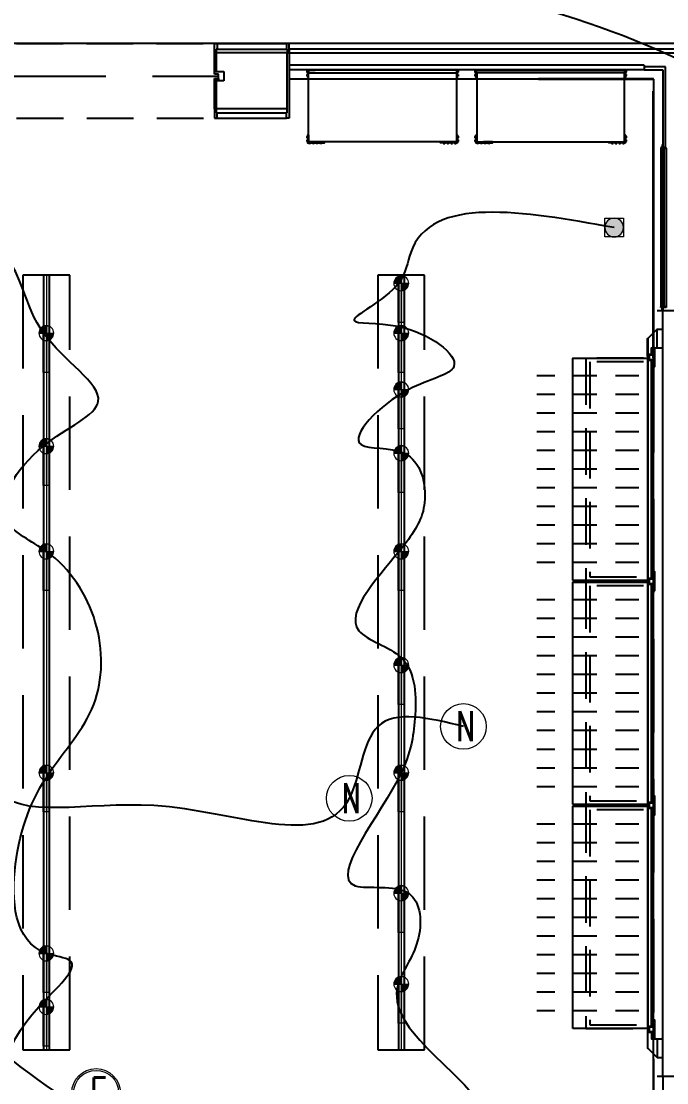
# Model space of a CAD drawing. Header units: millimetres. Extents: x 5896 to 6381, y 4295 to 4378.
# Drawn here: x 6324.23 to 6327.68, y 4367.32 to 4373 of the extents above; entities that cross this region are included whole.
import ezdxf

# ---------------------------------------------------------------- set-up
doc = ezdxf.new("R2010")
doc.units = ezdxf.units.MM
for name, pattern in [('DASHED', [0.75, 0.5, -0.25]), ('NASCOSTA', [0.375, 0.25, -0.125]), ('NASCOSTA2', [0.1875, 0.125, -0.0625]), ('PHANTOM2', [1.25, 0.625, -0.125, 0.125, -0.125, 0.125, -0.125]), ('PUNTO2', [0.125, 0, -0.125]), ('TRATTEGGIATA', [0.75, 0.5, -0.25])]:
    doc.linetypes.add(name, pattern=pattern)
for name, color, linetype in [('A-GLAZING', 2, 'Continuous'), ('ax-arredo piani', 2, 'Continuous'), ('ax-arredo piani rossi', 1, 'Continuous'), ('ax-arredo proiezioni', 1, 'NASCOSTA'), ('ax-arredo sez', 6, 'Continuous'), ('AX-proiez vestiti', 1, 'NASCOSTA2'), ('Pareti02', 3, 'Continuous'), ('proiezioni', 2, 'NASCOSTA'), ('sezioni 02', 3, 'Continuous'), ('Urban', 6, 'Continuous'), ('VITI', 1, 'Continuous')]:
    doc.layers.add(name, color=color, linetype=linetype)
for name, color, linetype, true_color in [('LD_beam', 7, 'DASHED', 0x7ec8c8), ('LD_track', 7, 'Continuous', 0x7ec8c8), ('PROIEZ-FASCIONE', 7, 'TRATTEGGIATA', 0xb4b08e)]:
    doc.layers.add(name, color=color, linetype=linetype, true_color=true_color)
doc.layers.add('LD_def-points', color=11, linetype='Continuous', lineweight=5, plot=False)
doc.layers.add('LD_light', color=7, linetype='Continuous', lineweight=5, true_color=0xf00000)
doc.layers.add('LD_N', color=7, linetype='Continuous', lineweight=9, true_color=0x41c62a)
doc.layers.add('R-BORDER', color=7, linetype='PHANTOM2', true_color=0xdb0000, plot=False)
doc.styles.add('SIMPLEX', font='SIMPLEX.SHX', dxfattribs={"width": 0.65})

# ---------------------------------------------------------------- blocks, each defined once
blk = doc.blocks.new('f')
at = {"layer": 'LD_light', "lineweight": 5, "ltscale": 0.5}
h = blk.add_hatch(color=256, dxfattribs=at)
h.dxf.hatch_style = 1
h.paths.add_polyline_path([(-4698.39, 3404.16, 0.414214), (-4702.39, 3400.16), (-4698.39, 3400.16)])
at = {"layer": 'LD_light', "lineweight": 5}
h = blk.add_hatch(color=256, dxfattribs=at)
h.dxf.hatch_style = 1
h.paths.add_polyline_path([(-4677.39, 3398.53), (-4677.39, 3401.79), (-4702.39, 3401.79), (-4702.39, 3398.53)])
at = {"layer": 'LD_light', "lineweight": 5, "ltscale": 0.5}
h = blk.add_hatch(color=256, dxfattribs=at)
h.dxf.hatch_style = 1
h.paths.add_polyline_path([(-4694.39, 3400.16), (-4698.39, 3400.16), (-4698.39, 3396.16, 0.414214)])
at = {"layer": 'LD_light', "lineweight": 5}
for p, q in [((-4702.39, 3400.16), (-4694.39, 3400.16)), ((-4698.39, 3404.16), (-4698.39, 3396.16))]:
    blk.add_line(p, q, dxfattribs=at)
blk.add_lwpolyline([(-4677.39, 3401.79), (-4702.39, 3401.79), (-4702.39, 3398.53), (-4677.39, 3398.53)], close=True, dxfattribs=at)
blk.add_circle((-4698.39, 3400.16), 4, dxfattribs=at)
blk.add_circle((-4698.39, 3400.16), 4, dxfattribs=at)
blk = doc.blocks.new('notturna')
at = {"layer": 'LD_N'}
blk.add_circle((21.1399, -17.0434), 0.084, dxfattribs=at)
at = {"layer": 'LD_N', "style": 'SIMPLEX', "width": 0.65}
blk.add_text('N', height=0.1101, dxfattribs=at).set_placement((21.1144, -17.0975))
blk = doc.blocks.new('E2-6')
at = {"layer": 'LD_light'}
h = blk.add_hatch(color=256, dxfattribs=at)
h.dxf.hatch_style = 1
edge = h.paths.add_edge_path()
edge.add_arc((0, 0), 0.05, 0, 360)
blk.add_lwpolyline([(-0.05, -0.05), (0.05, -0.05), (0.05, 0.05), (-0.05, 0.05)], close=True, dxfattribs=at)
blk.add_circle((0, 0), 0.05, dxfattribs=at)
blk = doc.blocks.new('e')
at = {"layer": 'LD_light', "color": 160, "true_color": 0x1a53ff}
for radius in [8.4, 7.78]:
    blk.add_circle((0, 0), radius, dxfattribs=at)
at = {"layer": 'LD_light', "color": 160, "true_color": 0x1a53ff, "style": 'SIMPLEX', "width": 0.65}
blk.add_text('E', height=11.01, dxfattribs=at).set_placement((-2.02, -5.7))
blk = doc.blocks.new('bullone fianco')
at = {"layer": 'VITI'}
for p, q in [((-0.0033, 0.0002), (-0.0033, 0.007)), ((-0.0003, 0.0081), (-0.0029, 0.0081)), ((-0.0003, 0.0059), (-0.0029, 0.0059)), ((-0.0003, 0.0013), (-0.0029, 0.0013)), ((-0.0003, -0.001), (-0.0003, 0.0081)), ((-0.0003, 0.0072), (-0.0003, 0.0081)), ((0, 0.0072), (-0.0003, 0.0072)), ((-0.0003, 0), (-0.0003, -0.001)), ((0, 0), (-0.0003, 0)), ((0, 0), (0, 0.0072)), ((-0.0003, -0.001), (-0.0029, -0.001))]:
    blk.add_line(p, q, dxfattribs=at)
for centre, radius, start, end in [((-0.0012, 0.007), 0.00209, 147.1328, 212.8672), ((0.0046, 0.0036), 0.00787, 163.2213, 196.7787), ((-0.0012, 0.0002), 0.00209, 147.1328, 212.8672)]:
    blk.add_arc(centre, radius, start, end, dxfattribs=at)
blk = doc.blocks.new('112')
at = {"layer": 'A-GLAZING', "color": 253, "linetype": 'TRATTEGGIATA'}
blk.add_line((6098.4586, 4421.8088), (6103.3118, 4421.8087), dxfattribs=at)
at = {"layer": 'ax-arredo piani', "color": 253, "elevation": 0}
for points in [[(6104.5857, 4421.4577), (6104.5857, 4421.4577), (6103.7937, 4421.4577), (6103.7937, 4421.4577), (6103.7937, 4421.4577), (6103.7937, 4421.8267), (6104.5857, 4421.8267), (6104.5857, 4421.4577)], [(6104.6937, 4421.4577), (6104.6937, 4421.4577), (6105.4857, 4421.4577), (6105.4857, 4421.4577), (6105.4857, 4421.4577), (6105.4857, 4421.8267), (6104.6937, 4421.8267), (6104.6937, 4421.4577)], [(6103.8787, 4421.4547), (6103.8787, 4421.4577), (6103.8297, 4421.4577), (6103.8297, 4421.4547)], [(6104.5007, 4421.4547), (6104.5007, 4421.4577), (6104.5497, 4421.4577), (6104.5497, 4421.4547)], [(6104.7787, 4421.4547), (6104.7787, 4421.4577), (6104.7297, 4421.4577), (6104.7297, 4421.4547)], [(6105.4007, 4421.4547), (6105.4007, 4421.4577), (6105.4497, 4421.4577), (6105.4497, 4421.4547)], [(6105.2075, 4419.1077), (6105.2075, 4420.2997), (6105.6075, 4420.2997), (6105.6075, 4419.1077)], [(6105.2075, 4417.9077), (6105.2075, 4419.0997), (6105.6075, 4419.0997), (6105.6075, 4417.9077)], [(6105.2075, 4416.7077), (6105.2075, 4417.8997), (6105.6075, 4417.8997), (6105.6075, 4416.7077)]]:
    blk.add_lwpolyline(points, close=True, dxfattribs=at)
at = {"layer": 'ax-arredo piani rossi', "color": 253}
for p, q in [((6103.3047, 4421.9837), (6103.6747, 4421.9837)), ((6103.3037, 4421.5837), (6103.6757, 4421.5837)), ((6105.6797, 4421.4237), (6105.6797, 4420.5737))]:
    blk.add_line(p, q, dxfattribs=at)
at = {"layer": 'ax-arredo proiezioni', "color": 253, "elevation": 0}
for points in [[(6105.5875, 4420.2997), (6105.2787, 4420.2997), (6105.2787, 4419.1077), (6105.5875, 4419.1077)], [(6105.5875, 4420.2797), (6105.2987, 4420.2797), (6105.2987, 4419.1277), (6105.5875, 4419.1277)], [(6105.5875, 4419.0997), (6105.2787, 4419.0997), (6105.2787, 4417.9077), (6105.5875, 4417.9077)], [(6105.5875, 4419.0797), (6105.2987, 4419.0797), (6105.2987, 4417.9277), (6105.5875, 4417.9277)], [(6105.5875, 4417.8997), (6105.2787, 4417.8997), (6105.2787, 4416.7077), (6105.5875, 4416.7077)], [(6105.5875, 4417.8797), (6105.2987, 4417.8797), (6105.2987, 4416.7277), (6105.5875, 4416.7277)]]:
    blk.add_lwpolyline(points, dxfattribs=at)
at = {"layer": 'ax-arredo sez', "color": 253}
for p, q in [((6105.5897, 4421.8587), (6105.5897, 4421.8437)), ((6105.7047, 4421.8587), (6105.5897, 4421.8587)), ((6105.5897, 4421.8587), (6105.5897, 4421.8587)), ((6105.5897, 4421.8437), (6105.6897, 4421.8437)), ((6105.6897, 4421.8437), (6105.6897, 4421.4267)), ((6105.7047, 4421.4267), (6105.7047, 4421.8587)), ((6105.6897, 4421.4437), (6105.6867, 4421.4437)), ((6105.6867, 4421.4437), (6105.6867, 4421.4267)), ((6105.6897, 4421.4267), (6105.6897, 4421.4437)), ((6105.6867, 4421.4267), (6105.6797, 4421.4267)), ((6105.6797, 4421.4267), (6105.6797, 4421.4237)), ((6105.6797, 4421.4237), (6105.7077, 4421.4237)), ((6105.6897, 4421.4267), (6105.7047, 4421.4267)), ((6105.7077, 4421.4267), (6105.6897, 4421.4267)), ((6105.6907, 4421.4237), (6105.6897, 4421.4227)), ((6105.6897, 4421.4227), (6105.6897, 4420.5747)), ((6105.6967, 4421.4237), (6105.6907, 4421.4237)), ((6105.6977, 4421.4227), (6105.6967, 4421.4237)), ((6105.6977, 4421.4237), (6105.7077, 4421.4237)), ((6105.6977, 4420.5737), (6105.6977, 4421.4237)), ((6105.6977, 4420.5747), (6105.6977, 4421.4227)), ((6105.7077, 4421.4237), (6105.7077, 4421.4267)), ((6105.7077, 4421.4237), (6105.7077, 4420.5737)), ((6105.6797, 4420.5707), (6105.6797, 4420.5737)), ((6105.6797, 4420.5737), (6105.7077, 4420.5737)), ((6105.6867, 4420.5707), (6105.6797, 4420.5707)), ((6105.6867, 4420.5537), (6105.6867, 4420.5707)), ((6105.6897, 4420.5537), (6105.6867, 4420.5537)), ((6105.6897, 4420.5747), (6105.6907, 4420.5737)), ((6105.7077, 4420.5707), (6105.6897, 4420.5707)), ((6105.6897, 4420.5707), (6105.6897, 4420.5537)), ((6105.6907, 4420.5737), (6105.6967, 4420.5737)), ((6105.6967, 4420.5737), (6105.6977, 4420.5747)), ((6105.7077, 4420.5737), (6105.6977, 4420.5737)), ((6105.7077, 4420.5737), (6105.7077, 4420.5707))]:
    blk.add_line(p, q, dxfattribs=at)
at = {"layer": 'ax-arredo sez', "color": 253, "elevation": 0}
for points in [[(6103.8297, 4421.8407), (6103.8297, 4421.8437), (6103.7897, 4421.8437), (6103.7897, 4421.8037), (6103.7927, 4421.8037), (6103.7927, 4421.8407), (6103.8297, 4421.8407)], [(6104.5497, 4421.8407), (6104.5497, 4421.8437), (6104.5897, 4421.8437), (6104.5897, 4421.8037), (6104.5867, 4421.8037), (6104.5867, 4421.8407), (6104.5497, 4421.8407)], [(6104.7297, 4421.8407), (6104.7297, 4421.8437), (6104.6897, 4421.8437), (6104.6897, 4421.8037), (6104.6927, 4421.8037), (6104.6927, 4421.8407), (6104.7297, 4421.8407)], [(6105.4497, 4421.8407), (6105.4497, 4421.8437), (6105.4897, 4421.8437), (6105.4897, 4421.8037), (6105.4867, 4421.8037), (6105.4867, 4421.8407), (6105.4497, 4421.8407)], [(6103.8297, 4421.4567), (6103.8297, 4421.4537), (6103.7897, 4421.4537), (6103.7897, 4421.4937), (6103.7927, 4421.4937), (6103.7927, 4421.4567), (6103.8297, 4421.4567)], [(6104.5497, 4421.4567), (6104.5497, 4421.4537), (6104.5897, 4421.4537), (6104.5897, 4421.4937), (6104.5867, 4421.4937), (6104.5867, 4421.4567), (6104.5497, 4421.4567)], [(6104.7297, 4421.4567), (6104.7297, 4421.4537), (6104.6897, 4421.4537), (6104.6897, 4421.4937), (6104.6927, 4421.4937), (6104.6927, 4421.4567), (6104.7297, 4421.4567)], [(6105.4497, 4421.4567), (6105.4497, 4421.4537), (6105.4897, 4421.4537), (6105.4897, 4421.4937), (6105.4867, 4421.4937), (6105.4867, 4421.4567), (6105.4497, 4421.4567)], [(6105.6597, 4420.4537), (6105.6097, 4420.4037), (6105.6097, 4420.3077), (6105.6137, 4420.3077), (6105.6137, 4420.3187), (6105.6287, 4420.3187), (6105.6287, 4420.3537), (6105.6597, 4420.3537), (6105.6597, 4420.4537), (6105.6597, 4420.4537)], [(6105.6137, 4419.1187), (6105.6287, 4419.1187), (6105.6287, 4420.2887), (6105.6137, 4420.2887), (6105.6137, 4420.2997), (6105.6097, 4420.2997), (6105.6097, 4419.1077), (6105.6137, 4419.1077), (6105.6137, 4419.1187)], [(6105.6137, 4417.9187), (6105.6287, 4417.9187), (6105.6287, 4419.0887), (6105.6137, 4419.0887), (6105.6137, 4419.0997), (6105.6097, 4419.0997), (6105.6097, 4417.9077), (6105.6137, 4417.9077), (6105.6137, 4417.9187)], [(6105.6137, 4416.7187), (6105.6287, 4416.7187), (6105.6287, 4417.8887), (6105.6137, 4417.8887), (6105.6137, 4417.8997), (6105.6097, 4417.8997), (6105.6097, 4416.7077), (6105.6137, 4416.7077), (6105.6137, 4416.7187)], [(6105.6597, 4416.5537), (6105.6097, 4416.6037), (6105.6097, 4416.6997), (6105.6137, 4416.6997), (6105.6137, 4416.6887), (6105.6287, 4416.6887), (6105.6287, 4416.6537), (6105.6597, 4416.6537), (6105.6597, 4416.5537), (6105.6597, 4416.5537)]]:
    blk.add_lwpolyline(points, dxfattribs=at)
for points in [[(6104.5867, 4421.8277), (6104.5867, 4421.8407), (6103.7927, 4421.8407), (6103.7927, 4421.8277)], [(6104.6927, 4421.8277), (6104.6927, 4421.8407), (6105.4867, 4421.8407), (6105.4867, 4421.8277)], [(6105.6097, 4420.4037), (6105.6097, 4420.3077), (6105.6087, 4420.3077), (6105.6087, 4420.4037)], [(6105.6437, 4420.3537), (6105.6437, 4420.3187), (6105.6287, 4420.3187), (6105.6287, 4420.3537)], [(6105.6437, 4420.3537), (6105.6437, 4420.2537), (6105.6467, 4420.2537), (6105.6467, 4420.3537)], [(6105.6097, 4419.1077), (6105.6097, 4420.2997), (6105.6087, 4420.2997), (6105.6087, 4419.1077)], [(6105.6137, 4420.3187), (6105.6137, 4420.2887), (6105.6437, 4420.2887), (6105.6437, 4420.3187)], [(6105.6167, 4420.3157), (6105.6167, 4420.2917), (6105.6407, 4420.2917), (6105.6407, 4420.3157)], [(6105.6287, 4420.2887), (6105.6287, 4420.2537), (6105.6437, 4420.2537), (6105.6437, 4420.2887)], [(6105.6137, 4419.1187), (6105.6137, 4419.0887), (6105.6437, 4419.0887), (6105.6437, 4419.1187)], [(6105.6167, 4419.1157), (6105.6167, 4419.0917), (6105.6407, 4419.0917), (6105.6407, 4419.1157)], [(6105.6437, 4419.1537), (6105.6437, 4419.1187), (6105.6287, 4419.1187), (6105.6287, 4419.1537)], [(6105.6437, 4419.1537), (6105.6437, 4419.0537), (6105.6467, 4419.0537), (6105.6467, 4419.1537)], [(6105.6097, 4417.9077), (6105.6097, 4419.0997), (6105.6087, 4419.0997), (6105.6087, 4417.9077)], [(6105.6287, 4419.0887), (6105.6287, 4419.0537), (6105.6437, 4419.0537), (6105.6437, 4419.0887)], [(6105.6137, 4417.9187), (6105.6137, 4417.8887), (6105.6437, 4417.8887), (6105.6437, 4417.9187)], [(6105.6167, 4417.9157), (6105.6167, 4417.8917), (6105.6407, 4417.8917), (6105.6407, 4417.9157)], [(6105.6437, 4417.9537), (6105.6437, 4417.9187), (6105.6287, 4417.9187), (6105.6287, 4417.9537)], [(6105.6437, 4417.9537), (6105.6437, 4417.8537), (6105.6467, 4417.8537), (6105.6467, 4417.9537)], [(6105.6097, 4416.7077), (6105.6097, 4417.8997), (6105.6087, 4417.8997), (6105.6087, 4416.7077)], [(6105.6287, 4417.8887), (6105.6287, 4417.8537), (6105.6437, 4417.8537), (6105.6437, 4417.8887)], [(6105.6137, 4416.7187), (6105.6137, 4416.6887), (6105.6437, 4416.6887), (6105.6437, 4416.7187)], [(6105.6167, 4416.7157), (6105.6167, 4416.6917), (6105.6407, 4416.6917), (6105.6407, 4416.7157)], [(6105.6437, 4416.7537), (6105.6437, 4416.7187), (6105.6287, 4416.7187), (6105.6287, 4416.7537)], [(6105.6437, 4416.7537), (6105.6437, 4416.6537), (6105.6467, 4416.6537), (6105.6467, 4416.7537)], [(6105.6097, 4416.6037), (6105.6097, 4416.6997), (6105.6087, 4416.6997), (6105.6087, 4416.6037)], [(6105.6287, 4416.6887), (6105.6287, 4416.6537), (6105.6437, 4416.6537), (6105.6437, 4416.6887)]]:
    blk.add_lwpolyline(points, close=True, dxfattribs=at)
at = {"layer": 'AX-proiez vestiti', "color": 253}
for p, q in [((6105.5612, 4420.2037), (6105.0162, 4420.2037)), ((6105.5612, 4420.1037), (6105.0162, 4420.1037)), ((6105.5612, 4420.0037), (6105.0162, 4420.0037)), ((6105.5612, 4419.9037), (6105.0162, 4419.9037)), ((6105.5612, 4419.8037), (6105.0162, 4419.8037)), ((6105.5612, 4419.7037), (6105.0162, 4419.7037)), ((6105.5612, 4419.6037), (6105.0162, 4419.6037)), ((6105.5612, 4419.5037), (6105.0162, 4419.5037)), ((6105.5612, 4419.4037), (6105.0162, 4419.4037)), ((6105.5612, 4419.3037), (6105.0162, 4419.3037)), ((6105.5612, 4419.2037), (6105.0162, 4419.2037)), ((6105.5612, 4419.0037), (6105.0162, 4419.0037)), ((6105.5612, 4418.9037), (6105.0162, 4418.9037)), ((6105.5612, 4418.8037), (6105.0162, 4418.8037)), ((6105.5612, 4418.7037), (6105.0162, 4418.7037)), ((6105.5612, 4418.6037), (6105.0162, 4418.6037)), ((6105.5612, 4418.5037), (6105.0162, 4418.5037)), ((6105.5612, 4418.4037), (6105.0162, 4418.4037)), ((6105.5612, 4418.3037), (6105.0162, 4418.3037)), ((6105.5612, 4418.2037), (6105.0162, 4418.2037)), ((6105.5612, 4418.1037), (6105.0162, 4418.1037)), ((6105.5612, 4418.0037), (6105.0162, 4418.0037)), ((6105.5612, 4417.8037), (6105.0162, 4417.8037)), ((6105.5612, 4417.7037), (6105.0162, 4417.7037)), ((6105.5612, 4417.6037), (6105.0162, 4417.6037)), ((6105.5612, 4417.5037), (6105.0162, 4417.5037)), ((6105.5612, 4417.4037), (6105.0162, 4417.4037)), ((6105.5612, 4417.3037), (6105.0162, 4417.3037)), ((6105.5612, 4417.2037), (6105.0162, 4417.2037)), ((6105.5612, 4417.1037), (6105.0162, 4417.1037)), ((6105.5612, 4417.0037), (6105.0162, 4417.0037)), ((6105.5612, 4416.9037), (6105.0162, 4416.9037)), ((6105.5612, 4416.8037), (6105.0162, 4416.8037))]:
    blk.add_line(p, q, dxfattribs=at)
at = {"layer": 'DEFPOINTS', "color": 253}
for p, q in [((6105.6597, 4420.5537), (6105.6897, 4420.5537)), ((6105.6597, 4420.4537), (6105.6897, 4420.4537)), ((6105.6597, 4420.3537), (6105.6897, 4420.3537)), ((6105.6597, 4416.6537), (6105.6897, 4416.6537)), ((6105.6597, 4416.5537), (6105.6897, 4416.5537)), ((6105.6597, 4416.4537), (6105.6897, 4416.4537))]:
    blk.add_line(p, q, dxfattribs=at)
at = {"layer": 'Pareti02', "color": 253}
for p, q in [((6105.5897, 4421.8687), (6103.6897, 4421.8687)), ((6105.5897, 4421.8437), (6103.6897, 4421.8437)), ((6105.5897, 4421.8687), (6105.5897, 4421.8437)), ((6105.6897, 4416.4537), (6105.6897, 4420.7503)), ((6105.6897, 4420.1766), (6105.6897, 4420.5537)), ((6105.6897, 4420.5537), (6105.7847, 4420.5537)), ((6105.6897, 4416.4537), (6105.7897, 4416.4537))]:
    blk.add_line(p, q, dxfattribs=at)
at = {"layer": 'PROIEZ-FASCIONE', "color": 253}
for q in [(6103.6897, 4421.7937), (6105.6397, 4415.4438)]:
    blk.add_line((6105.6397, 4421.7937), q, dxfattribs=at)
at = {"layer": 'proiezioni', "color": 253}
for p, q in [((6098.4797, 4421.9837), (6103.2907, 4421.9837)), ((6098.4807, 4421.5837), (6103.2897, 4421.5837)), ((6105.6897, 4416.4537), (6105.6897, 4415.6537))]:
    blk.add_line(p, q, dxfattribs=at)
at = {"layer": 'R-BORDER', "color": 253, "ltscale": 10000}
blk.add_line((6107.1538, 4421.9837), (6095.9807, 4421.9837), dxfattribs=at)
at = {"layer": 'sezioni 02', "color": 253}
for p, q in [((6103.2897, 4421.9347), (6103.2897, 4421.9837)), ((6103.2897, 4421.9837), (6103.3047, 4421.9837)), ((6103.3047, 4421.9537), (6103.2997, 4421.9537)), ((6103.2997, 4421.9537), (6103.2997, 4421.9337)), ((6103.2997, 4421.9537), (6103.6797, 4421.9537)), ((6103.2997, 4421.9337), (6103.2997, 4421.9537)), ((6103.3047, 4421.9837), (6103.3047, 4421.9537)), ((6103.6897, 4421.9837), (6103.6747, 4421.9837)), ((6103.6747, 4421.9837), (6103.6747, 4421.9537)), ((6103.6747, 4421.9537), (6103.6797, 4421.9537)), ((6103.6797, 4421.9537), (6103.6797, 4421.9337)), ((6103.6797, 4421.9537), (6103.6797, 4421.9337)), ((6103.6897, 4421.9537), (6103.6897, 4421.9837)), ((6103.6897, 4421.9337), (6103.6897, 4421.9537)), ((6103.6897, 4421.9537), (6103.6897, 4421.9537)), ((6103.2907, 4421.9337), (6103.2897, 4421.9347)), ((6103.2897, 4421.8204), (6103.2897, 4421.9337)), ((6103.2897, 4421.9337), (6103.2997, 4421.9337)), ((6103.2997, 4421.9337), (6103.2907, 4421.9337)), ((6103.2997, 4421.9337), (6103.2997, 4421.8338)), ((6103.6797, 4421.9337), (6103.2997, 4421.9337)), ((6103.6797, 4421.9337), (6103.6897, 4421.9337)), ((6103.6797, 4421.9337), (6103.6897, 4421.9337)), ((6103.6797, 4421.6137), (6103.6797, 4421.9337)), ((6103.6897, 4421.9337), (6103.6897, 4421.5837)), ((6103.2897, 4421.8204), (6103.2897, 4421.8338)), ((6103.2897, 4421.8338), (6103.3397, 4421.8338)), ((6103.3397, 4421.8338), (6103.3397, 4421.7838)), ((6103.3118, 4421.8204), (6103.2897, 4421.8204)), ((6103.2897, 4421.6337), (6103.2897, 4421.7972)), ((6103.2897, 4421.7972), (6103.3118, 4421.7972)), ((6103.2897, 4421.7838), (6103.2897, 4421.7972)), ((6103.3118, 4421.7838), (6103.2897, 4421.7838)), ((6103.2997, 4421.7838), (6103.2997, 4421.6337)), ((6103.3118, 4421.7838), (6103.3118, 4421.8204)), ((6103.3118, 4421.7972), (6103.3118, 4421.7838)), ((6103.3397, 4421.7838), (6103.3118, 4421.7838)), ((6103.2997, 4421.6337), (6103.2897, 4421.6337)), ((6103.2907, 4421.6337), (6103.2897, 4421.6327)), ((6103.2897, 4421.6327), (6103.2897, 4421.5837)), ((6103.2997, 4421.6337), (6103.2907, 4421.6337)), ((6103.2997, 4421.6137), (6103.2997, 4421.6337)), ((6103.6797, 4421.6337), (6103.2997, 4421.6337)), ((6103.2997, 4421.6337), (6103.2997, 4421.6137)), ((6103.3047, 4421.6137), (6103.2997, 4421.6137)), ((6103.2997, 4421.6137), (6103.6797, 4421.6137)), ((6103.3047, 4421.5837), (6103.3047, 4421.6137)), ((6103.6747, 4421.5837), (6103.6747, 4421.6137)), ((6103.6747, 4421.6137), (6103.6797, 4421.6137)), ((6103.6797, 4421.6137), (6103.6797, 4421.6337)), ((6103.2897, 4421.5837), (6103.3047, 4421.5837)), ((6103.6897, 4421.5837), (6103.6747, 4421.5837))]:
    blk.add_line(p, q, dxfattribs=at)
at = {"layer": 'Urban', "color": 253}
for p, q in [((6105.5096, 4421.9537), (6103.6897, 4421.9537)), ((6103.6897, 4421.9537), (6103.6897, 4421.9347)), ((6106.9586, 4421.9537), (6105.5096, 4421.9537)), ((6103.6897, 4421.9347), (6105.5286, 4421.9347)), ((6105.5286, 4421.9347), (6106.9395, 4421.9347))]:
    blk.add_line(p, q, dxfattribs=at)
at = {"layer": 'VITI', "color": 253, "elevation": 0}
for points in [[(6103.7887, 4421.8037), (6103.7897, 4421.8037), (6103.7897, 4421.8437), (6103.7887, 4421.8437)], [(6104.5897, 4421.8037), (6104.5907, 4421.8037), (6104.5907, 4421.8437), (6104.5897, 4421.8437)], [(6104.6897, 4421.8037), (6104.6887, 4421.8037), (6104.6887, 4421.8437), (6104.6897, 4421.8437)], [(6105.4907, 4421.8037), (6105.4897, 4421.8037), (6105.4897, 4421.8437), (6105.4907, 4421.8437)]]:
    blk.add_lwpolyline(points, close=True, dxfattribs=at)
for points in [[(6103.7897, 4421.4937), (6103.7887, 4421.4937), (6103.7887, 4421.4527), (6103.8787, 4421.4527), (6103.8787, 4421.4537), (6103.7897, 4421.4537), (6103.7897, 4421.4937)], [(6104.5897, 4421.4937), (6104.5907, 4421.4937), (6104.5907, 4421.4527), (6104.5007, 4421.4527), (6104.5007, 4421.4537), (6104.5897, 4421.4537), (6104.5897, 4421.4937)], [(6104.6897, 4421.4937), (6104.6887, 4421.4937), (6104.6887, 4421.4527), (6104.7787, 4421.4527), (6104.7787, 4421.4537), (6104.6897, 4421.4537), (6104.6897, 4421.4937)], [(6105.4897, 4421.4937), (6105.4907, 4421.4937), (6105.4907, 4421.4527), (6105.4007, 4421.4527), (6105.4007, 4421.4537), (6105.4897, 4421.4537), (6105.4897, 4421.4937)]]:
    blk.add_lwpolyline(points, dxfattribs=at)
at = {"layer": 'VITI', "color": 253, "extrusion": (0, 0, -1), "zscale": -1}
for p, rotation in [((-6103.7887, 4421.8378), 180), ((-6103.7887, 4421.8178), 180), ((-6104.5166, 4421.4527), 90), ((-6104.5366, 4421.4527), 90), ((-6104.5566, 4421.4527), 90), ((-6104.5766, 4421.4527), 90)]:
    blk.add_blockref('bullone fianco', p, dxfattribs=dict(at, rotation=rotation))
at = {"layer": 'VITI', "color": 253}
for p, rotation in [((6104.5907, 4421.8378), 180), ((6105.4907, 4421.8378), 180), ((6105.4907, 4421.8178), 180), ((6103.8028, 4421.4527), 90), ((6103.8228, 4421.4527), 90), ((6103.8428, 4421.4527), 90), ((6103.8628, 4421.4527), 90), ((6104.7028, 4421.4527), 90), ((6104.7228, 4421.4527), 90), ((6104.7428, 4421.4527), 90), ((6104.7628, 4421.4527), 90)]:
    blk.add_blockref('bullone fianco', p, dxfattribs=dict(at, rotation=rotation))
at = {"layer": 'VITI', "color": 253, "xscale": -1}
for p, rotation in [((6104.6887, 4421.8378), 180), ((6105.4166, 4421.4527), 270), ((6105.4366, 4421.4527), 270), ((6105.4566, 4421.4527), 270), ((6105.4766, 4421.4527), 270)]:
    blk.add_blockref('bullone fianco', p, dxfattribs=dict(at, rotation=rotation))
at = {"layer": 'VITI', "color": 253, "extrusion": (0, 0, -1), "zscale": -1}
for p in [(-6104.5907, 4421.8106), (-6104.5907, 4421.4796), (-6104.5907, 4421.4596)]:
    blk.add_blockref('bullone fianco', p, dxfattribs=at)
at = {"layer": 'VITI', "color": 253}
for p in [(6104.6887, 4421.8106), (6103.7887, 4421.4796), (6103.7887, 4421.4596), (6104.6887, 4421.4796), (6104.6887, 4421.4596)]:
    blk.add_blockref('bullone fianco', p, dxfattribs=at)
at = {"layer": 'VITI', "color": 253, "xscale": -1}
for p in [(6105.4907, 4421.4796), (6105.4907, 4421.4596)]:
    blk.add_blockref('bullone fianco', p, dxfattribs=at)

msp = doc.modelspace()

# ---------------------------------------------------------------- hatches: boundary and pattern name
at = {"layer": 'LD_light'}
h = msp.add_hatch(color=256, dxfattribs=at)
h.dxf.hatch_style = 1
h.paths.add_polyline_path([(6325.6878, 4372.6934), (6326.9958, 4372.6934), (6326.9958, 4372.6884), (6325.6878, 4372.6884)])
h = msp.add_hatch(color=256, dxfattribs=at)
h.dxf.hatch_style = 1
h.paths.add_polyline_path([(6327.6108, 4372.6934), (6326.9958, 4372.6934), (6326.9958, 4372.6884), (6327.6108, 4372.6884)])
h = msp.add_hatch(color=256, dxfattribs=at)
h.dxf.hatch_style = 1
h.paths.add_polyline_path([(6327.6133, 4372.6266), (6327.6133, 4372.3086), (6327.6083, 4372.3086), (6327.6083, 4372.6266)])
h = msp.add_hatch(color=256, dxfattribs=at)
h.dxf.hatch_style = 1
h.paths.add_polyline_path([(6327.6083, 4371.1986), (6327.6083, 4372.3086), (6327.6133, 4372.3086), (6327.6133, 4371.1986)])
h = msp.add_hatch(color=256, dxfattribs=at)
h.dxf.hatch_style = 1
h.paths.add_polyline_path([(6327.6133, 4369.9896), (6327.6133, 4371.1986), (6327.6083, 4371.1986), (6327.6083, 4369.9896)])
h = msp.add_hatch(color=256, dxfattribs=at)
h.dxf.hatch_style = 1
h.paths.add_polyline_path([(6327.6133, 4368.7806), (6327.6133, 4369.9896), (6327.6083, 4369.9896), (6327.6083, 4368.7806)])
h = msp.add_hatch(color=256, dxfattribs=at)
h.dxf.hatch_style = 1
h.paths.add_polyline_path([(6327.6133, 4367.5716), (6327.6133, 4368.7806), (6327.6083, 4368.7806), (6327.6083, 4367.5716)])
h = msp.add_hatch(color=256, dxfattribs=at)
h.dxf.hatch_style = 1
h.paths.add_polyline_path([(6327.6133, 4366.3626), (6327.6133, 4367.5716), (6327.6083, 4367.5716), (6327.6083, 4366.3626)])

# ---------------------------------------------------------------- linework, layer by layer
at = {"color": 6}
msp.add_spline([(6330.0974, 4369.8679), (6328.6472, 4372.2175), (6324.7999, 4373.2648), (6322.8112, 4372.9176), (6321.9173, 4373.1236), (6321.8981, 4373.289)], degree=3, dxfattribs=at)
at = {"color": 1}
for points in [[(6327.4008, 4371.8959), (6326.3113, 4371.7615), (6326.2458, 4371.5974), (6326.008, 4371.3979), (6326.2445, 4371.3667), (6326.5425, 4371.1518), (6326.3008, 4371.0283), (6326.0456, 4370.7337), (6326.2771, 4370.687), (6326.3858, 4370.4232), (6326.278, 4370.1973), (6326.0342, 4369.736), (6326.2608, 4369.5918), (6326.3336, 4369.2665), (6326.2608, 4368.9758), (6326.0149, 4368.3706), (6326.3008, 4368.33), (6326.3485, 4368.0752), (6326.2445, 4367.8439), (6326.7862, 4367.0547), (6326.9652, 4366.551), (6327.9701, 4366.7562), (6328.1638, 4366.9509), (6328.5838, 4368.1933), (6328.3358, 4368.5598), (6328.0359, 4369.0316), (6328.3358, 4369.3098), (6329.1922, 4369.3542), (6329.5009, 4368.8793)], [(6319.8247, 4361.8198), (6320.305, 4361.7615), (6320.4438, 4362.3657), (6320.4556, 4362.8539), (6320.9211, 4362.9099), (6321.558, 4362.9359), (6321.3903, 4363.2873), (6321.4369, 4363.7711), (6321.8987, 4363.829), (6322.4579, 4363.9358), (6322.5232, 4364.4311), (6322.6294, 4364.939), (6323.5382, 4365.5606), (6323.7646, 4365.4714), (6323.8272, 4365.7889), (6323.8252, 4366.2841), (6324.4768, 4366.4096), (6324.1869, 4367.0605), (6324.3208, 4367.7212), (6324.4875, 4367.9688), (6324.3608, 4368.0082), (6324.1958, 4368.4852), (6324.3771, 4368.9758), (6324.6142, 4369.341), (6324.3608, 4370.1612), (6324.1503, 4370.3221), (6324.3445, 4370.7247), (6324.639, 4370.9649), (6324.3458, 4371.3302), (6324.1365, 4371.7427), (6323.7474, 4371.8637)]]:
    msp.add_spline(points, degree=3, dxfattribs=at)
at = {"color": 3}
msp.add_spline([(6326.5938, 4369.2235, 0), (6326.1358, 4369.2235), (6325.9823, 4368.8386), (6324.9371, 4368.7994), (6324.0849, 4368.8912), (6324.0484, 4369.4622), (6324.0685, 4370.0897, 0), (6323.8414, 4370.3927), (6324.0949, 4370.6216, 0), (6324.1459, 4371.0211), (6324.0949, 4371.2373, 0), (6322.2126, 4370.7232), (6321.7488, 4370.5428), (6321.6201, 4370.2471), (6321.7416, 4370.0317), (6321.9253, 4369.226), (6321.7345, 4368.8354), (6320.2358, 4368.984), (6319.8917, 4370.0177, 0), (6319.1711, 4370.492), (6318.7254, 4369.5009), (6318.8384, 4369.3179)], degree=3, dxfattribs=at)
at = {"color": 5}
msp.add_spline([(6315.262, 4363.8317, 0), (6314.6672, 4360.5841), (6314.5182, 4359.6889, 0), (6316.8853, 4359.563), (6318.7823, 4359.9988), (6320.9328, 4360.2478), (6321.7015, 4360.5579), (6322.7812, 4360.78), (6322.8509, 4361.5054), (6322.6779, 4364.0556, 0), (6319.9791, 4365.2831), (6319.8568, 4365.7626, 0), (6319.7261, 4366.7633), (6321.7861, 4367.6825, 0), (6321.7908, 4371.2323, 0), (6322.205, 4370.3425, 0), (6324.6298, 4367.1308), (6328.4318, 4366.7596), (6329.7496, 4366.4688), (6329.7565, 4366.2773)], degree=3, dxfattribs=at)
at = {"layer": 'LD_beam', "elevation": 0}
for points in [[(6324.2358, 4367.4909), (6324.4858, 4367.4909), (6324.4858, 4371.6409), (6324.2358, 4371.6409)], [(6326.1358, 4367.4909), (6326.3858, 4367.4909), (6326.3858, 4371.6409), (6326.1358, 4371.6409)]]:
    msp.add_lwpolyline(points, close=True, dxfattribs=at)
at = {"layer": 'LD_def-points'}
for p, q in [((6324.3608, 4371.6409), (6324.3608, 4367.4909)), ((6326.2608, 4371.6409), (6326.2608, 4367.4909))]:
    msp.add_line(p, q, dxfattribs=at)
at = {"layer": 'LD_light', "elevation": 0}
for points in [[(6325.6878, 4372.6934), (6326.9958, 4372.6934), (6326.9958, 4372.6884), (6325.6878, 4372.6884)], [(6327.6108, 4372.6934), (6326.9958, 4372.6934), (6326.9958, 4372.6884), (6327.6108, 4372.6884)], [(6327.6133, 4372.6266), (6327.6133, 4372.3086), (6327.6083, 4372.3086), (6327.6083, 4372.6266)], [(6327.6083, 4371.1986), (6327.6083, 4372.3086), (6327.6133, 4372.3086), (6327.6133, 4371.1986)], [(6327.6133, 4369.9896), (6327.6133, 4371.1986), (6327.6083, 4371.1986), (6327.6083, 4369.9896)], [(6327.6133, 4368.7806), (6327.6133, 4369.9896), (6327.6083, 4369.9896), (6327.6083, 4368.7806)], [(6327.6133, 4367.5716), (6327.6133, 4368.7806), (6327.6083, 4368.7806), (6327.6083, 4367.5716)], [(6327.6133, 4366.3626), (6327.6133, 4367.5716), (6327.6083, 4367.5716), (6327.6083, 4366.3626)]]:
    msp.add_lwpolyline(points, close=True, dxfattribs=at)
at = {"layer": 'LD_track'}
for p, q in [((6324.3458, 4371.6409), (6324.3458, 4367.4909)), ((6324.3758, 4371.6409), (6324.3758, 4367.4909)), ((6326.2458, 4371.6409), (6326.2458, 4367.4909)), ((6326.2758, 4371.6409), (6326.2758, 4367.4909))]:
    msp.add_line(p, q, dxfattribs=at)

# ---------------------------------------------------------------- block references
msp.add_blockref('112', (221.9711, -49.1027))
at = {"layer": 'LD_light', "xscale": -1, "rotation": 180}
msp.add_blockref('E2-6', (6327.4008, 4371.8959), dxfattribs=at)
at = {"layer": 'LD_light', "xscale": -0.01, "yscale": 0.01, "zscale": 0.01, "rotation": 90}
for p in [(6360.2624, 4324.6135), (6358.3624, 4324.3463), (6360.2624, 4324.3463), (6360.2624, 4324.0444), (6358.3624, 4323.7408), (6360.2624, 4323.7031), (6358.3624, 4323.1773), (6360.2624, 4323.1773), (6360.2624, 4322.5679), (6358.3624, 4321.9919), (6360.2624, 4321.9919), (6360.2624, 4321.3461), (6358.3624, 4321.0243), (6360.2624, 4320.86), (6358.3624, 4320.7373)]:
    msp.add_blockref('f', p, dxfattribs=at)
at = {"layer": 'LD_light', "linetype": 'PUNTO2', "xscale": 0.0154948959566415, "yscale": 0.0154948959566415, "zscale": 0.0154948959566415}
msp.add_blockref('e', (6324.6273, 4367.261), dxfattribs=at)
at = {"layer": 'LD_N', "xscale": 1.454545454545455, "yscale": 1.454545454545455, "zscale": 1.454545454545455}
for p in [(6295.8449, 4394.0139, 0), (6295.2334, 4393.629, 0)]:
    msp.add_blockref('notturna', p, dxfattribs=at)

doc.saveas('drawing.dxf')
